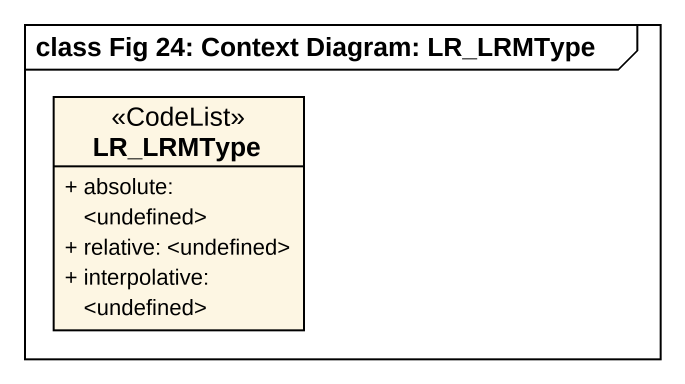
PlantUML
@startuml
mainframe class Fig 24: Context Diagram: LR_LRMType
hide circle
hide empty members
skinparam classAttributeIconSize 0
class LR_LRMType <<CodeList>> {
  + absolute: <undefined>
  + relative: <undefined>
  + interpolative: <undefined>
}
@enduml
